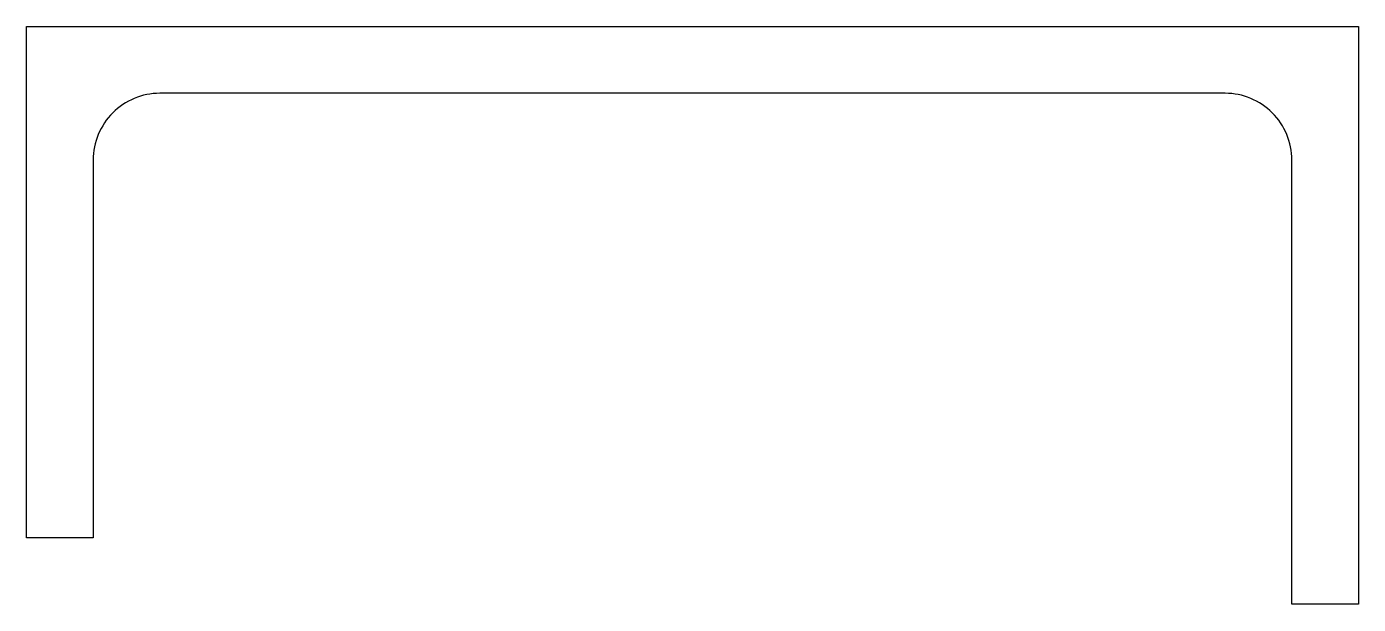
# Model space of a CAD drawing. Extents: x 134.8 to 194.8, y 209.6 to 235.6.
import ezdxf

# ---------------------------------------------------------------- set-up
doc = ezdxf.new("R2010")
doc.units = 0
doc.layers.add('ANA', color=220, linetype='CONTINUOUS')

msp = doc.modelspace()

# ---------------------------------------------------------------- linework, layer by layer
at = {"layer": 'ANA', "color": 7}
msp.add_lwpolyline([(194.827, 235.615), (194.827, 209.615), (191.827, 209.615), (191.827, 229.615, 0.414214), (188.827, 232.615), (140.827, 232.615, 0.414214), (137.827, 229.615), (137.827, 212.615), (134.827, 212.615), (134.827, 235.615)], format="xyb", close=True, dxfattribs=at)

doc.saveas('drawing.dxf')
